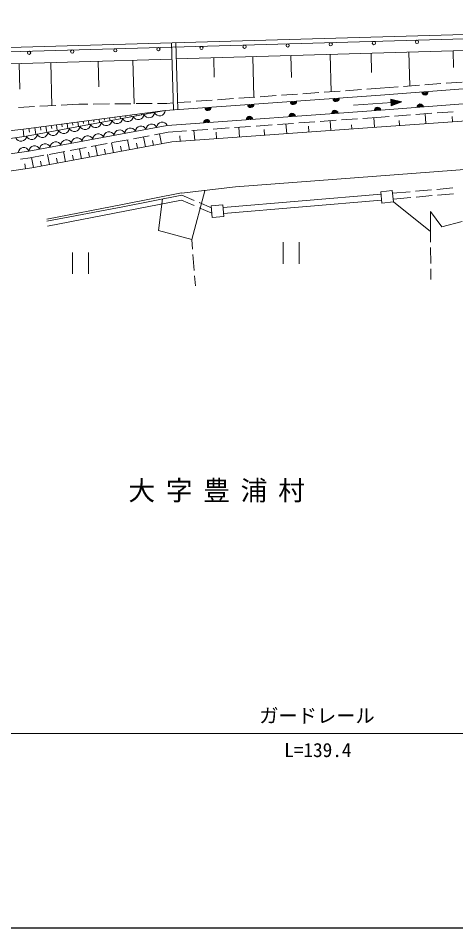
# Model space of a CAD drawing. Units: millimetres, scale not verified. Extents: x 40000 to 680000, y 20000 to 380000.
# Drawn here: x 111782 to 152690, y 205000 to 289923 of the extents above; entities that cross this region are included whole.
import ezdxf
from ezdxf.enums import TextEntityAlignment as Align

# ---------------------------------------------------------------- set-up
doc = ezdxf.new("R2010")
doc.units = ezdxf.units.MM
doc.header["$LTSCALE"] = 1000
for name, color, linetype, lineweight in [('M-BGD', 7, 'Continuous', 13), ('M-STR-HTXT', 7, 'Continuous', 13), ('M-STR-STRC', 7, 'Continuous', 13), ('M-TTL-BAND', 7, 'Continuous', 25)]:
    doc.layers.add(name, color=color, linetype=linetype, lineweight=lineweight)
doc.layers.add('M-BMK-HTXT', color=7, linetype='Continuous')
doc.styles.add('ＭＳ ゴシック', font='')
doc.styles.get('ＭＳ ゴシック').set_extended_font_data('MS Gothic')

msp = doc.modelspace()

# ---------------------------------------------------------------- linework, layer by layer
at = {"layer": 'M-BGD'}
for p, q in [((117438, 287359), (206839, 289923)), ((70115, 286002), (117438, 287359)), ((126299, 281363), (126120, 287608)), ((126698, 281391), (126520, 287619)), ((126563, 286120), (155368, 286946)), ((130114, 284412), (130062, 286220)), ((133813, 282547), (133705, 286325)), ((137332, 284389), (137273, 286427)), ((141048, 283060), (140949, 286533)), ((144822, 284853), (144770, 286642)), ((148390, 283594), (148300, 286743)), ((152434, 286862), (152478, 285316)), ((70160, 284418), (117481, 285860)), ((111935, 283308), (111867, 285689)), ((114937, 281753), (114822, 285779)), ((117481, 285860), (126163, 286109)), ((119320, 283525), (119251, 285910)), ((122624, 281940), (122507, 286004)), ((165612, 284242), (145647, 282736)), ((165614, 284243), (145649, 282736)), ((149293, 283662), (147797, 283549)), ((151287, 283812), (149792, 283699)), ((153282, 283963), (151786, 283850)), ((137901, 282837), (136405, 282731)), ((139896, 282978), (138400, 282872)), ((141891, 283120), (140395, 283014)), ((143886, 283262), (142390, 283155)), ((145631, 283385), (144385, 283297)), ((147299, 283511), (145631, 283385)), ((165652, 282843), (145687, 281336)), ((165654, 282843), (145689, 281336)), ((122803, 281943), (124302, 281956)), ((124802, 281961), (125663, 281968)), ((145647, 282736), (125531, 281308)), ((145649, 282736), (125534, 281308)), ((126280, 282012), (125663, 281968)), ((127926, 282129), (126680, 282041)), ((129921, 282271), (128425, 282164)), ((131916, 282412), (130420, 282306)), ((133911, 282554), (132415, 282448)), ((135906, 282695), (134410, 282589)), ((143132, 281792), (147634, 282120)), ((146613, 282366), (146660, 281728)), ((147634, 282120), (146613, 282366)), ((146658, 282309), (146695, 281791)), ((147514, 282111), (146658, 282309)), ((146660, 281728), (147634, 282120)), ((146695, 281791), (147514, 282111)), ((146702, 282252), (146731, 281853)), ((147395, 282102), (146702, 282252)), ((146731, 281853), (147395, 282102)), ((146746, 282195), (146766, 281916)), ((147275, 282094), (146746, 282195)), ((146766, 281916), (147275, 282094)), ((146790, 282138), (146802, 281979)), ((147155, 282085), (146790, 282138)), ((146802, 281979), (147155, 282085)), ((146835, 282082), (146837, 282042)), ((146996, 282073), (146835, 282082)), ((146837, 282042), (146996, 282073)), ((111808, 281585), (113306, 281668)), ((112525, 279603), (125534, 281308)), ((113805, 281695), (115303, 281777)), ((115802, 281805), (117442, 281895)), ((117442, 281895), (118303, 281903)), ((118803, 281907), (120303, 281920)), ((120803, 281925), (122303, 281938)), ((145687, 281336), (125719, 279919)), ((145689, 281336), (125722, 279919)), ((165701, 281204), (145734, 279787)), ((152450, 281195), (150954, 281083)), ((117850, 280301), (117879, 280085)), ((118346, 280366), (118396, 279986)), ((118842, 280431), (118867, 280241)), ((119337, 280496), (119380, 280168)), ((119833, 280561), (119855, 280397)), ((120329, 280626), (120365, 280351)), ((120825, 280691), (120843, 280553)), ((121320, 280756), (121350, 280533)), ((121816, 280821), (121831, 280710)), ((122312, 280886), (122334, 280716)), ((122808, 280951), (122819, 280866)), ((123304, 281016), (123319, 280898)), ((123799, 281081), (123807, 281022)), ((139498, 280246), (138002, 280140)), ((141493, 280387), (139997, 280281)), ((140939, 280348), (141004, 279445)), ((143488, 280529), (141992, 280423)), ((145708, 280687), (143987, 280564)), ((145025, 280638), (145090, 279740)), ((146467, 280744), (145708, 280687)), ((148461, 280894), (146965, 280781)), ((147391, 280385), (147425, 279907)), ((150455, 281045), (148960, 280932)), ((149813, 280996), (149878, 280081)), ((152342, 280737), (152376, 280258)), ((100472, 278082), (112525, 279603)), ((112234, 279567), (112322, 278870)), ((112791, 279638), (112836, 279290)), ((113347, 279711), (113432, 279066)), ((113864, 279779), (113906, 279456)), ((114380, 279846), (114457, 279256)), ((114876, 279911), (114914, 279616)), ((115371, 279976), (115442, 279438)), ((115867, 280041), (115902, 279772)), ((116363, 280106), (116427, 279621)), ((116859, 280171), (116890, 279928)), ((117354, 280236), (117411, 279803)), ((145734, 279787), (126149, 278372)), ((129523, 279538), (128027, 279432)), ((128214, 279445), (128280, 278526)), ((131518, 279680), (130022, 279573)), ((133513, 279821), (132017, 279715)), ((132398, 279742), (132464, 278828)), ((135508, 279963), (134012, 279857)), ((134778, 279533), (134817, 278998)), ((137503, 280104), (136007, 279998)), ((136814, 280055), (136880, 279147)), ((138925, 279852), (138965, 279298)), ((142975, 279588), (142948, 279964)), ((120581, 278306), (122056, 278579)), ((122177, 277635), (122004, 278569)), ((122548, 278670), (124023, 278944)), ((123672, 277912), (123498, 278846)), ((124514, 279035), (125807, 279274)), ((125166, 278189), (124993, 279123)), ((127528, 279396), (125807, 279274)), ((126887, 278937), (126924, 278428)), ((130291, 279282), (130335, 278674)), ((126149, 278372), (113052, 275944)), ((116648, 277577), (118123, 277850)), ((117693, 276804), (117520, 277739)), ((118615, 277941), (120090, 278215)), ((119188, 277081), (119015, 278016)), ((120682, 277358), (120509, 278292)), ((121430, 277497), (121343, 277964)), ((122924, 277774), (122838, 278241)), ((124419, 278051), (124332, 278518)), ((112004, 276754), (112898, 276882)), ((112898, 276882), (114190, 277121)), ((113210, 275973), (113037, 276908)), ((114704, 276250), (114531, 277185)), ((114682, 277212), (116157, 277486)), ((115452, 276389), (115365, 276856)), ((116199, 276527), (116026, 277462)), ((116946, 276666), (116860, 277133)), ((118441, 276943), (118354, 277410)), ((119935, 277220), (119849, 277687)), ((112458, 275859), (112391, 276329)), ((113957, 276112), (113870, 276579)), ((113052, 275944), (100794, 274187)), ((154340, 275868), (132087, 274180)), ((127051, 273607), (121540, 272514)), ((132087, 274180), (127048, 273588)), ((128009, 269259), (129218, 273808)), ((130943, 272250), (145697, 273486)), ((146752, 273834), (145672, 273719)), ((145672, 273719), (145785, 272661)), ((146865, 272777), (146752, 273834)), ((146779, 273582), (148419, 273726)), ((148917, 273770), (150412, 273901)), ((150910, 273945), (152404, 274077)), ((150962, 273398), (152457, 273529)), ((114521, 270516), (127039, 272942)), ((127089, 273410), (121578, 272318)), ((125286, 273059), (124893, 270116)), ((127039, 272942), (128230, 272429)), ((127089, 273410), (128238, 272915)), ((128697, 272717), (129846, 272222)), ((130979, 271701), (145755, 272939)), ((145785, 272661), (146865, 272777)), ((146837, 273035), (148472, 273179)), ((150308, 270009), (146865, 272777)), ((148970, 273222), (150464, 273354)), ((121540, 272514), (114450, 271164)), ((121578, 272318), (114472, 270965)), ((128689, 272231), (129880, 271718)), ((129834, 272413), (130927, 272486)), ((129906, 271322), (129834, 272413)), ((130927, 272486), (130999, 271394)), ((150316, 271887), (150308, 270009)), ((151380, 270455), (150316, 271887)), ((130999, 271394), (129906, 271322)), ((153295, 270941), (151380, 270455)), ((124893, 270116), (128009, 269259)), ((128009, 269259), (128079, 268350)), ((150308, 270009), (150320, 269013)), ((136541, 268997), (136541, 266997)), ((138041, 266997), (138041, 268997)), ((150326, 268513), (150346, 267013)), ((116850, 268053), (116850, 266053)), ((118350, 266053), (118350, 268053)), ((128118, 267852), (128234, 266356)), ((128272, 265858), (128342, 264949)), ((150352, 266513), (150365, 265517))]:
    msp.add_line(p, q, dxfattribs=at)
for points in [[(70500, 272581), (73158, 273801), (78533, 275618), (88851, 276929), (100548, 277182), (112565, 278905), (125531, 281308)], [(125719, 279919), (112792, 277523), (100663, 275785), (88955, 275531), (78849, 274247), (73676, 272498), (70543, 271061)]]:
    msp.add_lwpolyline(points, dxfattribs=at)
for centre, radius, start, end in [((149801, 283049), 300, 184.31638, 4.31638), ((149801, 283049), 240, 184.31638, 4.31638), ((149801, 283049), 180, 184.31638, 4.31638), ((149801, 283049), 120, 184.31638, 4.31638), ((149801, 283049), 100, 184.31638, 4.31638), ((137501, 282158), 300, 184.05917, 4.05917), ((137501, 282158), 240, 184.05917, 4.05917), ((137501, 282158), 180, 184.05917, 4.05917), ((137501, 282158), 120, 184.05917, 4.05917), ((137501, 282158), 100, 184.05917, 4.05917), ((141491, 282441), 300, 184.05917, 4.05917), ((141491, 282441), 240, 184.05917, 4.05917), ((141491, 282441), 180, 184.05917, 4.05917), ((141491, 282441), 120, 184.05917, 4.05917), ((141491, 282441), 100, 184.05917, 4.05917), ((124013, 281150), 522, 203.97498, 357.02391), ((125010, 281335), 522, 203.97498, 357.02391), ((129521, 281591), 300, 184.05917, 4.05917), ((129521, 281591), 240, 184.05917, 4.05917), ((129521, 281591), 180, 184.05917, 4.05917), ((129521, 281591), 120, 184.05917, 4.05917), ((129521, 281591), 100, 184.05917, 4.05917), ((133511, 281874), 300, 184.05917, 4.05917), ((133511, 281874), 240, 184.05917, 4.05917), ((133511, 281874), 180, 184.05917, 4.05917), ((133511, 281874), 120, 184.05917, 4.05917), ((133511, 281874), 100, 184.05917, 4.05917), ((141382, 281031), 300, 4.05917, 184.05917), ((141382, 281031), 240, 4.05917, 184.05917), ((141382, 281031), 180, 4.05917, 184.05917), ((141382, 281031), 120, 4.05917, 184.05917), ((141382, 281031), 100, 4.05917, 184.05917), ((145372, 281314), 300, 4.05917, 184.05917), ((145372, 281314), 240, 4.05917, 184.05917), ((145372, 281314), 180, 4.05917, 184.05917), ((145372, 281314), 120, 4.05917, 184.05917), ((145372, 281314), 100, 4.05917, 184.05917), ((149360, 281613), 300, 4.31667, 184.31667), ((149360, 281613), 240, 4.31667, 184.31667), ((149360, 281613), 180, 4.31667, 184.31667), ((149360, 281613), 120, 4.31667, 184.31667), ((149360, 281613), 100, 4.31667, 184.31667), ((120023, 280411), 522, 203.97498, 357.02391), ((121021, 280596), 522, 203.97498, 357.02391), ((122018, 280781), 522, 203.97498, 357.02391), ((123015, 280965), 522, 203.97498, 357.02391), ((129412, 280181), 300, 4.05917, 184.05917), ((129412, 280181), 240, 4.05917, 184.05917), ((129412, 280181), 180, 4.05917, 184.05917), ((129412, 280181), 120, 4.05917, 184.05917), ((129412, 280181), 100, 4.05917, 184.05917), ((133402, 280464), 300, 4.05917, 184.05917), ((133402, 280464), 240, 4.05917, 184.05917), ((133402, 280464), 180, 4.05917, 184.05917), ((133402, 280464), 120, 4.05917, 184.05917), ((133402, 280464), 100, 4.05917, 184.05917), ((137392, 280747), 300, 4.05917, 184.05917), ((137392, 280747), 240, 4.05917, 184.05917), ((137392, 280747), 180, 4.05917, 184.05917), ((137392, 280747), 120, 4.05917, 184.05917), ((137392, 280747), 100, 4.05917, 184.05917), ((115037, 279487), 522, 203.97498, 357.02391), ((116034, 279672), 522, 203.97498, 357.02391), ((117031, 279856), 522, 203.97498, 357.02391), ((118029, 280041), 522, 203.97498, 357.02391), ((119026, 280226), 522, 203.97498, 357.02391), ((121266, 278972), 520, 23.80782, 177.19108), ((122261, 279156), 520, 23.80782, 177.19108), ((123255, 279341), 520, 23.80782, 177.19108), ((124249, 279525), 520, 23.80782, 177.19108), ((125244, 279709), 520, 23.80782, 177.19108), ((112047, 278952), 520, 201.48757, 354.82777), ((113042, 279117), 522, 203.97498, 357.02391), ((114039, 279302), 522, 203.97498, 357.02391), ((116294, 278051), 520, 23.80782, 177.19108), ((117289, 278235), 520, 23.80782, 177.19108), ((118283, 278419), 520, 23.80782, 177.19108), ((119277, 278604), 520, 23.80782, 177.19108), ((120272, 278788), 520, 23.80782, 177.19108), ((112305, 277326), 526, 22.0044, 174.31094), ((113311, 277498), 520, 23.80782, 177.19108), ((114306, 277682), 520, 23.80782, 177.19108), ((115300, 277866), 520, 23.80782, 177.19108)]:
    msp.add_arc(centre, radius, start, end, dxfattribs=at)
at = {"layer": 'M-STR-HTXT'}
msp.add_line((70126, 223142), (209465, 223142), dxfattribs=at)
at = {"layer": 'M-STR-STRC'}
msp.add_line((158867, 288138), (110933, 286789), dxfattribs=at)
for centre in [(120862, 286918), (124890, 287032), (128918, 287145), (132946, 287258), (136974, 287372), (141002, 287485), (145030, 287599), (149058, 287712), (112806, 286691), (116834, 286805)]:
    msp.add_circle(centre, 150, dxfattribs=at)
at = {"layer": 'M-TTL-BAND'}
msp.add_line((40000, 205000), (579000, 205000), dxfattribs=at)

# ---------------------------------------------------------------- texts
at = {"layer": 'M-BMK-HTXT', "insert": (122079, 244710), "char_height": 1833, "attachment_point": 7, "style": 'ＭＳ ゴシック'}
msp.add_mtext('\\T1.4;大字豊浦村', dxfattribs=at)
at = {"layer": 'M-STR-HTXT', "style": 'ＭＳ ゴシック'}
msp.add_text('ガードレール', height=1320, dxfattribs=at).set_placement((134308, 224806), align=Align.MIDDLE_LEFT)
msp.add_text('L=139.4', height=1320, dxfattribs=at).set_placement((139795, 220543), align=Align.BOTTOM_CENTER)

doc.saveas('drawing.dxf')
